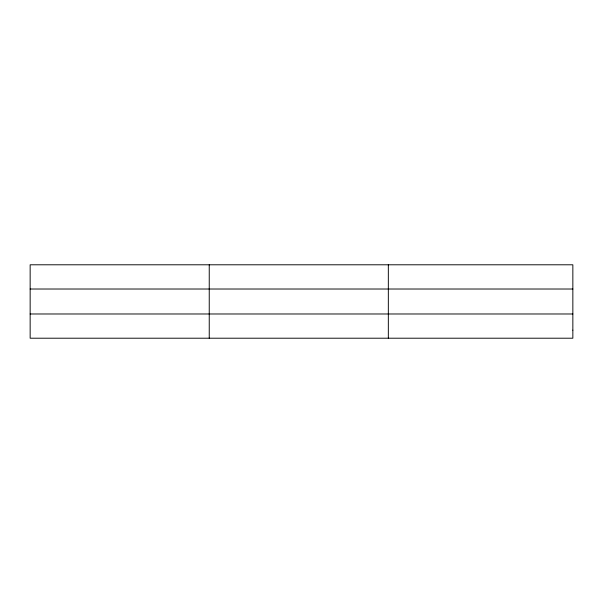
<?xml version="1.0" encoding="UTF-8"?>
<svg xmlns="http://www.w3.org/2000/svg" width="603" height="603" viewBox="0 0 603 603"><rect width="100%" height="100%" fill="white"/><g stroke="black" fill="none" stroke-linecap="round" stroke-linejoin="round"><path stroke-width="0.9" d="M209.241 338.208L209.241 264.792M388.332 338.208L388.332 264.792M30.15 289.018L572.85 289.018M30.15 313.982L572.85 313.982M572.85 330.127L572.85 338.208L30.15 338.208L30.15 264.792L572.85 264.792L572.85 330.127"/></g></svg>
